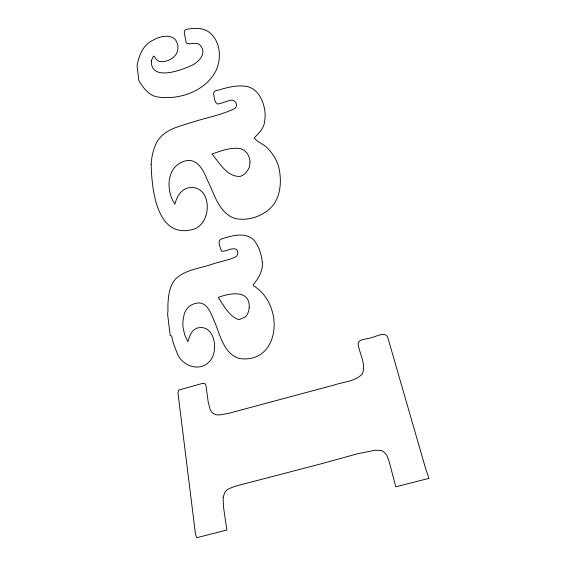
<?xml version="1.0" encoding="UTF-8"?>
<svg xmlns="http://www.w3.org/2000/svg" width="566" height="566" viewBox="0 0 566 566"><rect width="100%" height="100%" fill="white"/><g stroke="black" fill="none" stroke-linecap="round" stroke-linejoin="round"><path stroke-width="0.85" d="M250.059 162.018L249.549 166.227A18.459 13.669 -23.1 0 1 248.212 169.439L245.163 173.5L242.602 175.389A7.691 5.731 -22.8 0 1 239.758 176.415C226.605 176.719 219.523 162.633 211.854 153.987C221.023 151.037 230.659 146.927 240.458 148.731A15.409 11.362 -22.9 0 1 243.415 149.912C247.653 152.332 249.762 157.32 250.059 162.018M262.277 262.185C263.232 270.895 258.365 278.493 253.108 284.854L253.455 285.78L255.429 286.842L260.48 291.172A62.295 51.563 -31.3 0 1 270.605 306.708C280.531 330.806 269.558 363.308 238.979 358.412C223.358 353.318 220.139 334.499 214.344 321.212C211.394 314.746 209.066 306.326 201.913 303.326C193.501 301.345 184.587 307.897 183.773 316.536A41.162 33.939 -29.8 0 0 183.066 327.629L184.686 334.761L187.891 341.793C189.313 336.437 191.258 330.395 196.89 328.153C214.514 323.144 219.311 350.694 209.845 361.158C199.671 372.93 180.773 365.622 176.677 351.875C174.859 347.354 172.963 342.734 172.05 337.952C172.234 336.798 171.59 335.454 170.232 335.645L167.6 314.257C168.357 310.041 167.571 305.555 168.166 301.176C168.661 293.315 170.182 285.002 175.594 278.96C185.344 269.628 199.678 268.517 211.875 264.287C219.608 261.662 227.85 260.402 235.336 257.106C238.18 255.683 238.732 251.389 236.347 249.316C231.352 247.172 226.259 251.884 221.455 251.155C220.556 247.894 216.7 240.543 221.483 238.93C231.763 235.774 245.333 231.459 254.056 240.302C259.03 246.479 261.464 254.375 262.277 262.185M151.157 164.239C151.738 188.252 156.315 239.574 193.084 229.379C212.377 224.009 212.703 185.556 189.66 187.565C181.205 188.761 176.726 196.628 174.929 204.199C166.234 191.655 166.036 168.732 182.082 162.117C195.595 155.622 203.137 169.008 207.149 179.599C214.344 193.508 218.497 213.021 235.131 218.483C246.344 221.009 258.429 217.457 267.527 210.701C280.503 200.93 282.116 182.832 278.967 168.045A72.165 54.039 -25 0 0 268.56 149.367C264.895 144.358 257.806 142.646 254.134 138.04C258.372 133.406 263.869 128.857 264.506 121.973A64.92 46.03 -23.8 0 0 264.831 110.596C263.261 100.182 257.502 87.949 245.877 86.322C237.55 85.013 229.209 87.1 221.207 89.258C218.957 90.489 213.311 89.93 213.524 93.659C214.528 97.111 213.948 101.88 217.358 104.017C221.377 103.776 224.964 101.484 228.926 100.769C234.961 97.805 240.034 106.189 233.51 109.167C218.674 115.945 202.182 118.57 186.801 123.968C175.573 127.216 162.874 131.178 156.867 142.13C153.315 148.95 151.589 156.598 151.157 164.239M151.363 60.873C150.627 80.563 178.226 71.288 188.414 66.802C196.586 64.241 208.005 54.378 200.392 45.535C196.763 40.731 190.084 45.577 186.2 42.924C185.726 39.57 184.856 36.274 184.367 32.92C183.476 30.331 186.15 29.092 188.301 29.064C195.27 27.812 203.081 27.784 209.045 32.128C220.563 41.07 221.794 58.079 215.993 70.644C205.366 91.65 178.177 100.677 156.032 96.708C147.875 94.472 142.901 87.397 138.847 80.521L137.043 65.833C138.946 55.362 143.205 44.261 153.867 39.783C160.977 35.743 173.995 33.153 177.278 43.292A26.588 17.327 -24.4 0 1 177.943 47.65C178.106 55.949 169.871 61.333 162.293 61.666A9.176 6.014 -24 0 1 157.773 60.711C153.393 58.057 154.893 51.676 151.363 60.873M223.124 497.309L223.528 507.292L226.86 530.017L196.798 537.7L195.503 534.354L177.957 392.889L178.764 390.038L202.395 383.43L204.807 383.557L205.967 385.418L208.196 402.009L210.184 409.614L211.712 412.126L213.715 413.831L216.276 414.772L219.488 414.991L228.211 413.442L334.294 384.986C343.718 381.732 355.413 381.661 362.389 373.772C366.096 364.61 360.217 354.953 358.405 345.89C356.092 338.475 366.966 339.579 371.211 337.683C376.701 336.572 386.755 330.105 388.326 339.388L425.844 469.334L428.957 478.355L395.811 486.831L388.849 460.37L386.479 454.703L383.196 451.392L381.074 450.529L375.605 450.189L357.747 453.699L322.493 463.455L234.904 486.314L228.657 488.812L226.464 490.425L224.844 492.349L223.124 497.309M249.252 307.14L248.658 311.555L246.719 315.396A9.035 7.478 -28 0 1 245.092 317.01L239.864 319.387A6.311 5.236 -28.2 0 1 237.897 319.373C228.614 315.538 223.655 305.357 218.228 297.447C229.117 293.209 249.832 289.099 249.252 307.14"/></g></svg>
